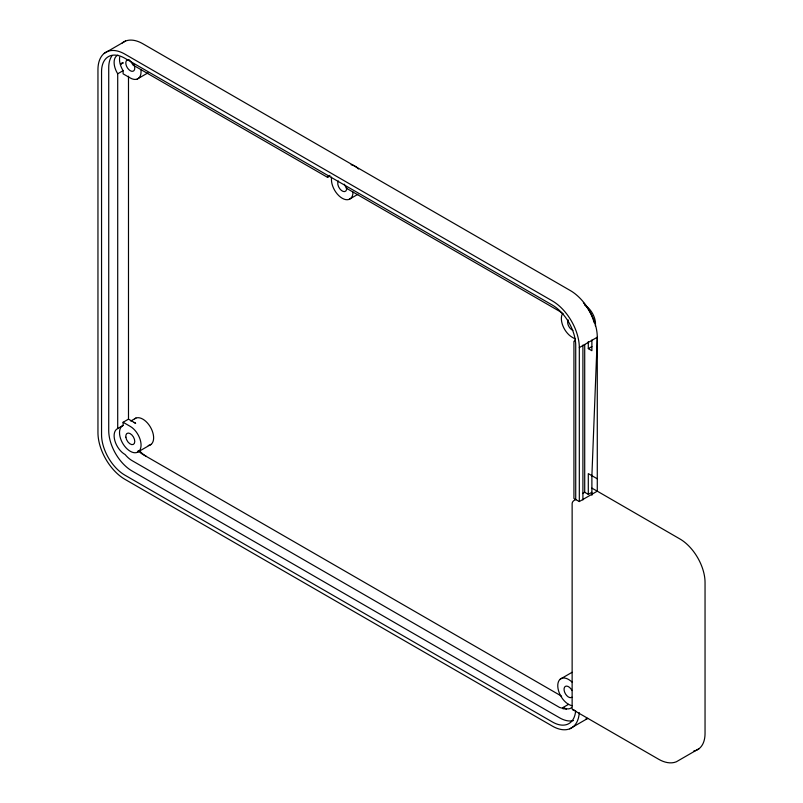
<?xml version="1.0" encoding="UTF-8"?>
<svg xmlns="http://www.w3.org/2000/svg" width="803" height="803" viewBox="0 0 803 803"><rect width="100%" height="100%" fill="white"/><g stroke="black" fill="none" stroke-linecap="round" stroke-linejoin="round"><path stroke-width="1.2" d="M563.144 708.919L563.154 707.443L568.544 704.331M591.891 475.697L597.281 337.23A38.102 22.002 60 0 0 570.341 290.566L142.854 43.764A38.102 22.002 60 0 0 122.217 42.96M104.26 53.329L125.539 41.043M566.516 709.38L559.561 707.443L132.083 460.641A20.316 11.734 60 0 1 125.117 454.538A15.237 8.803 60 0 1 114.869 440.747A15.237 8.803 60 0 1 117.71 428.551L117.71 73.776L123.1 70.664A15.237 8.803 60 0 1 119.687 57.123M137.213 79.065L147.973 72.862M130.046 60.697A15.237 8.803 60 0 1 132.927 64.993L327.504 177.333L329.662 176.088M349.154 199.365L357.817 194.356M123.1 422.268L130.287 426.413A15.237 8.803 60 0 1 140.635 448.285A15.237 8.803 60 0 1 124.555 446.087A15.237 8.803 60 0 1 123.1 425.439L123.1 422.268L128.49 419.156L135.667 423.301A15.237 8.803 60 0 0 133.8 422.408M117.71 428.551L123.1 425.439M130.799 421.033L135.928 418.072M137.213 452.39L151.115 444.37M573.934 709.491A2.539 1.465 -60 0 1 572.137 708.457L572.137 503.692A2.539 1.465 -60 0 1 573.934 500.58L575.721 499.546L579.314 501.544L579.314 347.599L597.281 337.23L597.281 491.175L679.9 538.954A35.563 20.527 60 0 1 705.044 582.506L705.044 733.34A35.563 20.527 60 0 1 693.722 751.056M588.298 341.526L588.298 348.632L591.891 346.565M582.546 493.534L584.704 492.289L588.298 494.357L591.891 492.289M579.314 501.544L597.281 491.175L591.891 488.134M560.283 679.117L572.087 672.302M569.698 728.823L587.806 718.374M699.162 748.607L676.307 761.806C670.585 764.125 664.141 762.348 658.992 759.447L572.549 709.541M575.209 339.007L572.137 337.23A15.237 8.803 60 0 1 562.01 314.686M588.298 348.632L591.891 350.71L591.891 340.04M597.281 478.809L588.298 473.619L588.298 494.357M575.922 499.657L573.934 498.512L573.934 341.315A15.237 8.803 60 0 0 575.189 340.502M561.658 696.211L142.854 454.418A20.316 11.734 60 0 1 138.106 450.734M572.248 682.179L570.411 680.713A15.237 8.803 60 0 0 557.804 686.776A15.237 8.803 60 0 0 572.228 705.707M563.415 314.134L559.561 311.303L346.173 188.103A15.237 8.803 60 0 0 344.236 184.158M591.891 475.205L591.891 495.25M584.704 344.527L584.704 492.289M582.908 345.119L582.908 499.948M575.721 499.546L575.721 345.521A33.023 19.061 60 0 0 552.374 305.08L124.897 58.278A33.023 19.061 60 0 0 101.549 71.758L101.549 434.714A33.023 19.061 60 0 0 124.897 475.155L552.374 721.957A33.023 19.061 60 0 0 575.641 710.775M331.448 177.122L331.448 179.601A15.237 8.803 60 0 0 342.229 198.271A15.237 8.803 60 0 0 353.009 192.047M128.49 76.205L128.49 419.156M123.1 70.664L123.1 73.836L130.287 77.981A15.237 8.803 60 0 0 140.896 69.5M579.314 347.599A38.102 22.002 60 0 0 552.374 300.934L124.897 54.132A38.102 22.002 60 0 0 97.956 69.68L97.956 432.636A38.102 22.002 60 0 0 124.897 479.301L552.374 726.103A38.102 22.002 60 0 0 579.254 712.683M571.405 707.764A15.237 8.803 60 0 1 563.154 707.443M573.503 720.522A33.023 19.061 60 0 1 559.561 717.812L132.083 471.01A33.023 19.061 60 0 1 108.726 430.559L108.726 67.613A33.023 19.061 60 0 1 111.858 55.939M587.655 718.454A38.102 22.002 60 0 1 585.788 719.036M583.38 302.691A30.484 17.596 60 0 1 592.594 317.928M592.955 318.901A30.484 17.596 60 0 1 594.18 322.786M327.504 177.333A15.237 8.803 60 0 1 329.913 175.405M117.71 73.776A15.237 8.803 60 0 1 117.951 55.116M146.447 456.485A25.405 14.665 60 0 1 139.351 450.704M133.72 64.19A6.354 3.664 60 0 1 132.967 71.246A6.354 3.664 60 0 1 126.543 66.237A6.354 3.664 60 0 1 128.018 59.753M128.751 59.773A6.354 3.664 60 0 1 129.504 59.984M571.977 697.205A6.354 3.664 60 0 1 565.463 693.882A6.354 3.664 60 0 1 565.463 686.334A6.354 3.664 60 0 1 571.977 690.54M584.704 305.08A15.237 8.803 60 0 1 595.324 325.817M572.91 330.344A6.354 3.664 60 0 1 568.454 325.637A6.354 3.664 60 0 1 568.243 319.945M134.603 418.835A15.237 8.803 60 0 1 151.115 428.37A15.237 8.803 60 0 1 148.244 445.484M351.112 164.745A15.237 8.803 60 0 1 358.489 169.001M346.645 187.48A6.354 3.664 60 0 1 341.446 190.482A6.354 3.664 60 0 1 338.334 180.986M121.915 63.497L120.691 64.401A6.354 3.664 60 0 1 123.321 62.885L121.915 63.497M125.86 437.203A6.354 3.664 60 0 0 133.168 444.501A6.354 3.664 60 0 0 131.822 434.875A6.354 3.664 60 0 0 125.86 437.203"/></g></svg>
